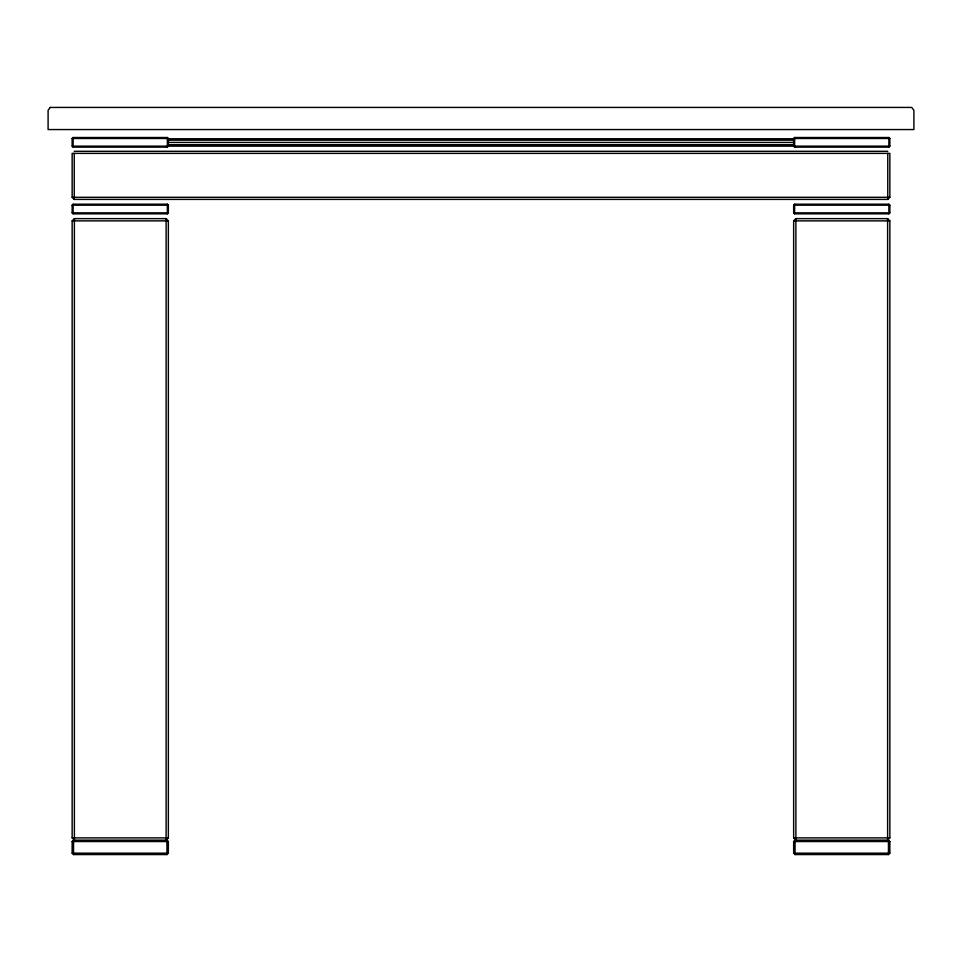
<?xml version="1.0" encoding="UTF-8"?>
<svg xmlns="http://www.w3.org/2000/svg" width="962" height="962" viewBox="0 0 962 962"><rect width="100%" height="100%" fill="white"/><g stroke="black" fill="none" stroke-linecap="round" stroke-linejoin="round"><path stroke-width="1.44" d="M72.15 138.492L73.124 137.518L167.376 137.518L168.35 138.492L168.35 146.152L167.376 147.138L73.124 147.138L72.15 146.152L72.15 138.492L168.35 138.492M72.15 205.183L73.124 204.209L167.376 204.209L168.35 205.183L168.35 212.842L167.376 213.829L73.124 213.829L72.15 212.842L72.15 205.183L168.35 205.183M74.387 218.639L74.387 840.139L72.15 837.89L72.15 220.875L74.387 218.639L166.113 218.639L168.35 220.875L168.35 837.89L166.113 840.139L166.113 218.639M72.15 841.534L73.545 840.139L166.955 840.139L168.35 841.534L168.35 853.162L166.955 854.569L73.545 854.569L72.15 853.162L72.15 841.534L168.35 841.534M793.65 138.492L794.624 137.518L888.876 137.518L889.85 138.492L889.85 146.152L888.876 147.138L794.624 147.138L793.65 146.152L793.65 138.492L889.85 138.492M793.65 205.183L794.624 204.209L888.876 204.209L889.85 205.183L889.85 212.842L888.876 213.829L794.624 213.829L793.65 212.842L793.65 205.183L889.85 205.183M795.887 218.639L795.887 840.139L793.65 837.89L793.65 220.875L795.887 218.639L887.613 218.639L889.85 220.875L889.85 837.89L887.613 840.139L887.613 218.639M887.758 199.399L889.85 197.306L889.85 153.379L72.15 153.379L72.15 197.306L74.242 199.399L887.758 199.399L887.758 153.379M793.65 841.534L795.045 840.139L888.455 840.139L889.85 841.534L889.85 853.162L888.455 854.569L795.045 854.569L793.65 853.162L793.65 841.534L889.85 841.534M167.508 138.768L794.636 138.768M168.615 140.163L793.53 140.163M167.881 142.436L794.275 142.436M168.615 144.697L793.53 144.697M72.15 146.152L889.85 146.152M74.242 151.299L887.758 151.299M72.15 197.306L889.85 197.306M72.15 212.842L168.35 212.842M793.65 212.842L889.85 212.842M72.15 220.875L168.35 220.875M793.65 220.875L889.85 220.875M72.15 837.89L168.35 837.89M793.65 837.89L889.85 837.89M72.15 853.162L168.35 853.162M793.65 853.162L889.85 853.162M888.876 137.518L888.876 147.138M888.876 204.209L888.876 213.829M888.455 840.139L888.455 854.569M795.045 840.139L795.045 854.569M794.624 137.518L794.624 147.138M794.624 204.209L794.624 213.829M167.376 137.518L167.376 147.138M167.376 204.209L167.376 213.829M166.955 840.139L166.955 854.569M74.242 153.379L74.242 199.399M73.545 840.139L73.545 854.569M73.124 137.518L73.124 147.138M73.124 204.209L73.124 213.829M50.277 107.431L48.1 110.317L48.1 129.557L913.9 129.557L913.9 110.317L911.723 107.431L50.277 107.431"/></g></svg>
